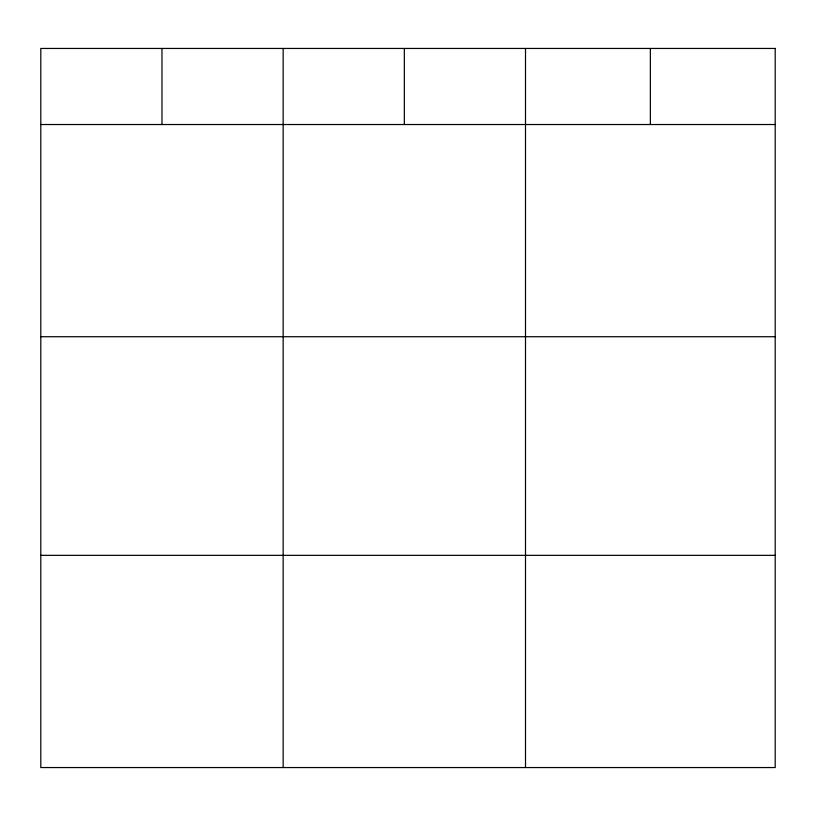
<?xml version="1.0" encoding="UTF-8"?>
<svg xmlns="http://www.w3.org/2000/svg" width="816" height="816" viewBox="0 0 816 816"><rect width="100%" height="100%" fill="white"/><g stroke="black" fill="none" stroke-linecap="round" stroke-linejoin="round"><path stroke-width="1.22" d="M40.8 124.522L775.2 124.522M40.8 336.722L775.2 336.722M40.8 555.349L775.2 555.349M650.352 48.45L650.352 124.522M525.504 48.45L525.504 767.55M404.328 48.45L404.328 124.522M283.152 48.45L283.152 767.55M161.976 48.45L161.976 124.522M775.2 48.45L40.8 48.45L40.8 767.55L775.2 767.55L775.2 48.45"/></g></svg>
